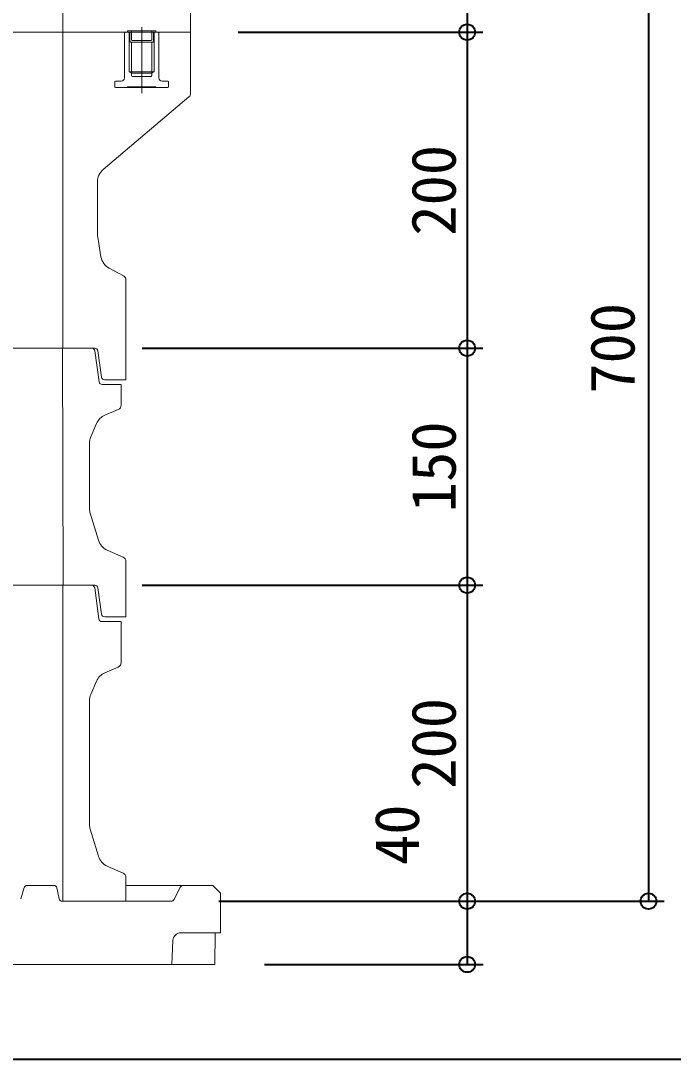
# Model space of a CAD drawing. Units: millimetres at full size, sheet at 1:20. Extents: x -5817 to 7940, y -3160 to 3160.
# Drawn here: x 728 to 1141, y 196 to 853 of the extents above; entities that cross this region are included whole.
import ezdxf
from ezdxf.enums import TextEntityAlignment as Align

# ---------------------------------------------------------------- set-up
doc = ezdxf.new("R2010")
doc.units = ezdxf.units.MM
doc.header["$LTSCALE"] = 20
doc.header["$PDMODE"] = 32
doc.header["$PDSIZE"] = 10
for name, color, linetype, lineweight in [('0-7_TEMP01', 3, 'Continuous', 18), ('0-9_躯体', 7, 'Continuous', 9), ('0-E_寸法', 1, 'Continuous', 40)]:
    doc.layers.add(name, color=color, linetype=linetype, lineweight=lineweight)
doc.styles.add('ＭＳ ゴシック', font='')
doc.styles.get('ＭＳ ゴシック').set_extended_font_data('MS Gothic')

msp = doc.modelspace()

# ---------------------------------------------------------------- linework, layer by layer
at = {"layer": '0-7_TEMP01'}
msp.add_line((173.75, 846.11), (835.75, 846.11), dxfattribs=at)
at = {"layer": '0-9_躯体'}
for p, q in [((754.75, 896.11), (754.75, 846.11)), ((835.75, 896.11), (835.75, 846.11)), ((804.75, 849.34), (804.75, 807.61)), ((795.76, 846.11), (504.76, 846.11)), ((754.75, 846.11), (754.75, 646.11)), ((794.36, 846.11), (793.86, 845.61)), ((793.86, 845.61), (793.86, 817.11)), ((794.36, 846.11), (796.75, 846.11)), ((795.76, 846.86), (813.75, 846.86)), ((795.76, 846.86), (795.76, 846.11)), ((796.75, 846.11), (795.76, 846.11)), ((796.75, 846.11), (812.75, 846.11)), ((796.75, 846.11), (797.21, 845.82)), ((796.75, 846.11), (796.75, 821.11)), ((797.25, 845.61), (797.25, 840.36)), ((798.26, 846.86), (798.26, 841.36)), ((811.25, 846.86), (811.25, 841.36)), ((812.26, 845.61), (812.26, 840.36)), ((812.75, 846.11), (812.3, 845.82)), ((812.75, 846.11), (812.75, 821.11)), ((812.75, 846.11), (813.75, 846.11)), ((812.75, 846.11), (815.15, 846.11)), ((813.75, 846.86), (813.75, 846.11)), ((835.76, 846.11), (813.75, 846.11)), ((815.15, 846.11), (815.65, 845.61)), ((815.65, 845.61), (815.65, 817.11)), ((835.76, 846.11), (835.76, 807.52)), ((797.75, 839.86), (811.75, 839.86)), ((798.36, 839.86), (798.36, 820.11)), ((798.75, 840.86), (810.76, 840.86)), ((811.15, 839.86), (811.15, 820.11)), ((791.85, 815.11), (788.2, 815.11)), ((796.75, 821.11), (812.75, 821.11)), ((796.75, 821.11), (798.36, 820.11)), ((798.36, 820.11), (798.36, 818.61)), ((798.36, 820.11), (811.15, 820.11)), ((798.86, 818.11), (810.65, 818.11)), ((812.75, 821.11), (811.15, 820.11)), ((811.15, 820.11), (811.15, 818.61)), ((817.65, 815.11), (821.31, 815.11)), ((787.7, 814.61), (787.7, 811.61)), ((788.2, 811.11), (821.31, 811.11)), ((795.76, 811.61), (813.75, 811.61)), ((795.76, 811.61), (795.76, 811.11)), ((813.75, 811.61), (813.75, 811.11)), ((821.8, 814.61), (821.8, 811.61)), ((834.67, 805.21), (780.36, 759.11)), ((776.75, 751.43), (776.75, 717.94)), ((776.89, 716.29), (778.95, 703.97)), ((784.11, 696.79), (793.17, 691.95)), ((775.01, 646.11), (504.76, 646.11)), ((773.02, 646.11), (504.76, 646.11)), ((754.51, 646.11), (755, 496.11)), ((775, 644.38), (777.75, 624.83)), ((777, 644.38), (779.32, 627.83)), ((794.75, 626.11), (781.31, 626.11)), ((791.75, 623.11), (779.72, 623.11)), ((791.75, 623.11), (791.75, 610.09)), ((789.93, 607.33), (781.43, 603.69)), ((776.18, 598.43), (772.57, 590)), ((771.75, 586.05), (771.75, 544.6)), ((772.19, 541.69), (777.41, 524.51)), ((792.96, 513.9), (782.98, 518.26)), ((794.75, 511.14), (794.75, 476.11)), ((775.01, 496.11), (504.76, 496.11)), ((754.75, 496.11), (754.75, 296.11)), ((777.53, 474.85), (774.98, 494.36)), ((777, 494.39), (779.32, 477.83)), ((794.75, 476.11), (781.31, 476.11)), ((791.75, 473.11), (779.51, 473.11)), ((791.75, 473.11), (791.75, 447.09)), ((789.93, 444.33), (781.43, 440.69)), ((776.18, 435.43), (772.57, 427)), ((771.75, 423.06), (771.75, 344.59)), ((777.41, 324.52), (772.19, 341.69)), ((792.96, 313.89), (782.98, 318.27)), ((794.75, 311.14), (794.75, 296.11)), ((728.18, 297.54), (730.33, 304.69)), ((749.12, 306.11), (732.25, 306.11)), ((752.43, 297.71), (751.08, 304.5)), ((829.75, 306.11), (794.75, 306.11)), ((825.31, 297.21), (829.2, 305.01)), ((849.76, 306.11), (829.75, 306.11)), ((854.75, 301.11), (849.76, 306.11)), ((794.75, 296.11), (754.39, 296.11)), ((823.52, 296.11), (754.39, 296.11)), ((854.75, 301.11), (854.75, 276.11)), ((854.75, 276.11), (829.51, 276.11)), ((851.31, 276.11), (851.17, 256.11)), ((824.52, 271.36), (823.75, 256.11)), ((851.17, 256.11), (504.76, 256.11))]:
    msp.add_line(p, q, dxfattribs=at)
msp.add_lwpolyline([(794.75, 689.31), (794.75, 646.11), (794.75, 626.11)], dxfattribs=at)
for centre, radius, start, end in [((796.75, 845.61), 0.5, 0, 90), ((798.75, 841.36), 0.5, 180, 270), ((810.76, 841.36), 0.5, 270, 0), ((812.75, 845.61), 0.5, 90, 180), ((797.75, 840.36), 0.5, 180, 270), ((811.75, 840.36), 0.5, 270, 0), ((788.2, 814.61), 0.5, 90, 180), ((791.85, 817.11), 2, 270, 0), ((798.86, 818.61), 0.5, 180, 270), ((810.65, 818.61), 0.5, 270, 0), ((817.65, 817.11), 2, 180, 270), ((821.31, 814.61), 0.5, 0, 90), ((788.2, 811.61), 0.5, 180, 270), ((821.31, 811.61), 0.5, 270, 0), ((832.76, 807.52), 3, 309.805, 0), ((786.75, 751.43), 10, 129.806, 180), ((786.75, 717.94), 10, 180, 189.462), ((788.81, 705.62), 10, 189.462, 241.928), ((791.75, 689.31), 3, 0, 61.927), ((773.02, 644.11), 2, 7.999, 90), ((775.01, 644.11), 2, 7.999, 90), ((779.72, 625.11), 2, 187.999, 270), ((781.31, 628.11), 2, 187.999, 270), ((788.76, 610.09), 3, 293.199, 0), ((785.37, 594.5), 10, 113.199, 156.801), ((781.75, 586.05), 10, 156.801, 180), ((781.75, 544.6), 10, 180, 196.928), ((786.98, 527.43), 10, 196.928, 246.371), ((791.75, 511.14), 3, 0, 66.371), ((773, 494.11), 2, 7.431, 90), ((775.01, 494.11), 2, 7.999, 90), ((779.51, 475.11), 2, 187.431, 270), ((781.31, 478.11), 2, 187.999, 270), ((788.76, 447.09), 3, 293.199, 0), ((785.37, 431.49), 10, 113.199, 156.801), ((781.75, 423.06), 10, 156.801, 180), ((781.75, 344.59), 10, 180, 196.928), ((786.98, 327.43), 10, 196.928, 246.371), ((791.75, 311.14), 3, 0, 66.371), ((732.25, 304.11), 2, 90, 163.3), ((749.12, 304.11), 2, 11.309, 90), ((830.99, 304.11), 2, 90, 153.435), ((754.39, 298.11), 2, 191.309, 270), ((823.52, 298.11), 2, 270, 333.435), ((829.51, 271.11), 5, 90, 177.138)]:
    msp.add_arc(centre, radius, start, end, dxfattribs=at)
at = {"layer": '0-E_寸法'}
for p, q in [((1125.64, 996.11), (1125.64, 296.11)), ((1010.83, 896.11), (1010.83, 846.11)), ((865.76, 846.11), (1020.83, 846.11)), ((865.76, 846.11), (1020.83, 846.11)), ((1010.83, 846.11), (1010.83, 646.11)), ((805.02, 646.11), (1020.83, 646.11)), ((805.02, 646.11), (1020.83, 646.11)), ((1010.83, 646.11), (1010.83, 496.11)), ((805.02, 496.11), (1020.83, 496.11)), ((805.02, 496.11), (1020.83, 496.11)), ((1010.83, 496.11), (1010.83, 296.11)), ((853.51, 296.11), (1020.83, 296.11)), ((853.51, 296.11), (1135.64, 296.11)), ((854.93, 296.11), (1020.87, 296.11)), ((1010.87, 296.11), (1010.87, 256.11)), ((882.57, 256.11), (1020.87, 256.11)), ((534.75, 196.11), (1235.26, 196.11))]:
    msp.add_line(p, q, dxfattribs=at)
for p in [(1010.83, 846.11), (1010.83, 646.11), (1010.83, 496.11), (1010.83, 296.11), (1010.87, 296.11), (1125.64, 296.11), (1010.87, 256.11)]:
    msp.add_point(p, dxfattribs=at)

# ---------------------------------------------------------------- texts
at = {"layer": '0-E_寸法', "style": 'ＭＳ ゴシック'}
for s, p in [('200', (1012.05, 717.31)), ('700', (1125.29, 617.31)), ('150', (1012.05, 542.31)), ('200', (1012.05, 367.31)), ('40', (988.82, 319.04))]:
    msp.add_text(s, height=28.15, rotation=90, dxfattribs=at).set_placement(p, align=Align.BOTTOM_LEFT)

doc.saveas('drawing.dxf')
